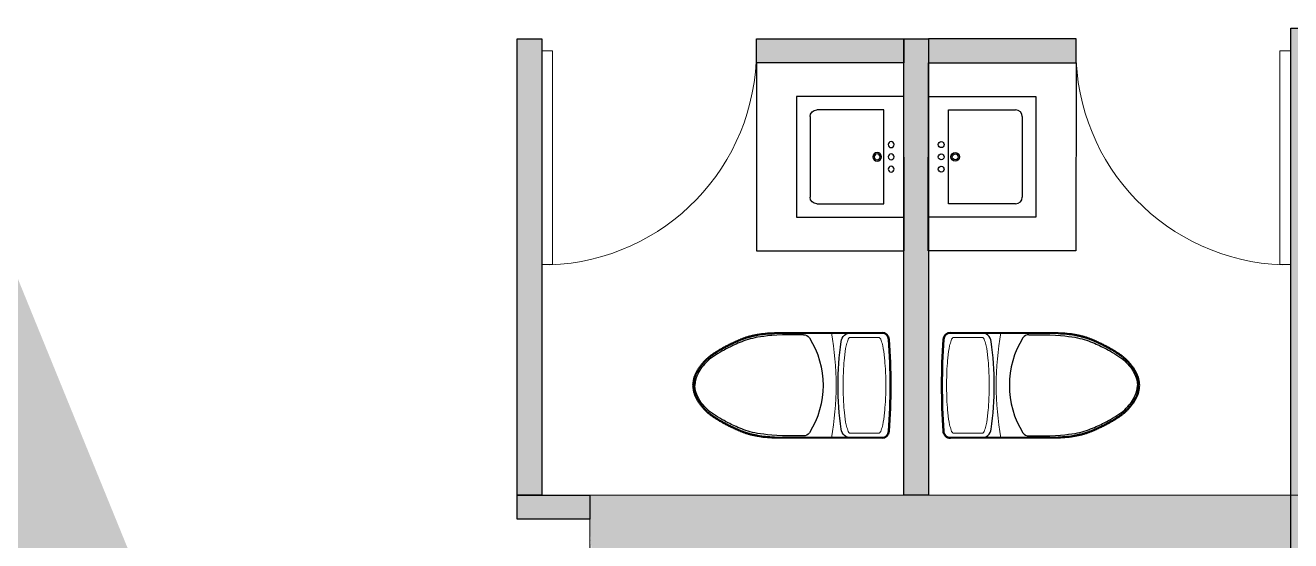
# Model space of a CAD drawing. Header units: metres. Extents: x -598 to 357, y -242 to 574.
# Drawn here: x -296.359 to -291.644, y 69.879 to 71.8 of the extents above; entities that cross this region are included whole.
import ezdxf

# ---------------------------------------------------------------- set-up
doc = ezdxf.new("R2010")
doc.units = ezdxf.units.M
doc.set_wipeout_variables(frame=1)
for name, color, linetype, lineweight in [('A-DOOR', 1, 'Continuous', 18), ('Muro Mamspoteria', 5, 'Continuous', 9), ('P-SANR-FIXT', 251, 'Continuous', 18)]:
    doc.layers.add(name, color=color, linetype=linetype, lineweight=lineweight)
for name, color, linetype in [('Muebles fijos', 251, 'Continuous'), ('xref_Nivel TIPICO$0$H-hatch mamposteria', 8, 'Continuous'), ('xref_Nivel TIPICO$0$H-hatch tablayeso', 9, 'Continuous'), ('xref_Nivel TIPICO$0$M-muro tablayeso', 4, 'Continuous'), ('xref_Nivel TIPICO$0$X-XREF', 7, 'Continuous'), ('ZXREF_GRADAS_Nx$0$GRADAS', 1, 'Continuous')]:
    doc.layers.add(name, color=color, linetype=linetype)

# ---------------------------------------------------------------- blocks, each defined once
blk = doc.blocks.new('ZXREF_GRADAS_Nx')
at = {"layer": 'ZXREF_GRADAS_Nx$0$GRADAS'}
for p, q in [((57.5823, 57.8037), (57.5823, 54.2137)), ((57.5823, 54.2137), (54.8825, 54.2137))]:
    blk.add_line(p, q, dxfattribs=at)
blk = doc.blocks.new('*U357')
at = {"layer": 'xref_Nivel TIPICO$0$H-hatch tablayeso', "transparency": 33554559}
h = blk.add_hatch(color=256, dxfattribs=at)
h.dxf.hatch_style = 1
h.paths.add_polyline_path([(0, 90.9), (0, 0), (1700.5, 0), (1700.5, 90.9)])
at = {"layer": 'xref_Nivel TIPICO$0$M-muro tablayeso'}
blk.add_lwpolyline([(1700.5, 0), (0, 0), (0, 90.9), (1700.5, 90.9), (1700.5, 0)], dxfattribs=at)
blk = doc.blocks.new('Toilet_Oval_17859 - MO- Inodoro-439146-NIVEL TIPICO 5 - 7  - AMOBLADO')
at = {"layer": 'P-SANR-FIXT', "lineweight": 50}
for p, q in [((-0.196, 0.4633), (-0.194, 0.0621)), ((0.194, 0.0621), (0.196, 0.4633))]:
    blk.add_line(p, q, dxfattribs=at)
at = {"layer": 'P-SANR-FIXT'}
for p, q in [((-0.1786, 0.3447), (-0.1786, 0.4512)), ((0.1786, 0.3447), (0.1786, 0.4512))]:
    blk.add_line(p, q, dxfattribs=at)
at = {"layer": 'P-SANR-FIXT', "lineweight": 25}
for p, q in [((-0.1887, 0.1708), (-0.1884, 0.0926)), ((0.1887, 0.1708), (0.1884, 0.0926))]:
    blk.add_line(p, q, dxfattribs=at)
at = {"layer": 'P-SANR-FIXT', "lineweight": 50}
for centre, radius, start, end in [((-0.1706, 0.4633), 0.0254, 90, 180), ((0, -1.9235), 2.4182, 90, 94.0453), ((0, -1.9235), 2.4182, 85.9547, 90), ((0.1706, 0.4633), 0.0254, 360, 90)]:
    blk.add_arc(centre, radius, start, end, dxfattribs=at)
at = {"layer": 'P-SANR-FIXT', "lineweight": 25}
for centre, radius, start, end in [((-0.1579, 0.3484), 0.0381, 180, 262.1046), ((0.1579, 0.3484), 0.0381, 277.8954, 0), ((0, 1.487), 1.1875, 262.1046, 277.8954), ((0, -0.0901), 0.3336, 58.0304, 121.9696), ((-0.1626, 0.1709), 0.0261, 122.4497, 180.2256), ((0.1626, 0.1709), 0.0261, 359.7744, 57.5503)]:
    blk.add_arc(centre, radius, start, end, dxfattribs=at)
at = {"layer": 'P-SANR-FIXT'}
blk.add_arc((0, -0.8197), 1.112, 79.8479, 100.1521, dxfattribs=at)
for points in [[(0, 0.4774), (-0.0484, 0.4774), (-0.1037, 0.4729), (-0.1428, 0.4681), (-0.1653, 0.461), (-0.1744, 0.4578), (-0.1786, 0.4531), (-0.1786, 0.4512)], [(0, 0.4774), (0.0484, 0.4774), (0.1037, 0.4729), (0.1428, 0.4681), (0.1653, 0.461), (0.1744, 0.4578), (0.1786, 0.4531), (0.1786, 0.4512)], [(0, 0.3185), (-0.0484, 0.3185), (-0.1037, 0.323), (-0.1428, 0.3278), (-0.1653, 0.3349), (-0.1744, 0.3381), (-0.1786, 0.3428), (-0.1786, 0.3447)], [(0, 0.3185), (0.0484, 0.3185), (0.1037, 0.323), (0.1428, 0.3278), (0.1653, 0.3349), (0.1744, 0.3381), (0.1786, 0.3428), (0.1786, 0.3447)]]:
    blk.add_open_spline(points, degree=3, knots=[0, 0, 0, 0, 0.1566407, 0.2861825, 0.3655305, 0.4088071, 0.4283279, 0.4283279, 0.4283279, 0.4283279], dxfattribs=at)
at = {"layer": 'P-SANR-FIXT', "lineweight": 50}
for points, knots in [([(-0.194, 0.0621), (-0.1937, 0.0503), (-0.1924, 0.028), (-0.189, 0.0038), (-0.1855, -0.0137), (-0.1826, -0.0259), (-0.1794, -0.0373), (-0.176, -0.048), (-0.1724, -0.0579), (-0.1688, -0.0672), (-0.165, -0.0758), (-0.1613, -0.084), (-0.1576, -0.0916), (-0.1529, -0.1013), (-0.1473, -0.1124), (-0.141, -0.1244), (-0.133, -0.1391), (-0.1251, -0.152), (-0.117, -0.1643), (-0.1107, -0.1733), (-0.1038, -0.1821), (-0.0962, -0.1908), (-0.0878, -0.1992), (-0.0783, -0.2075), (-0.0677, -0.2156), (-0.0585, -0.2217), (-0.0519, -0.2254), (-0.0482, -0.2275), (-0.0454, -0.2289), (-0.0426, -0.2302), (-0.0399, -0.2315), (-0.0376, -0.2325), (-0.0356, -0.2332), (-0.0335, -0.2339), (-0.0309, -0.2348), (-0.0276, -0.2357), (-0.0241, -0.2366), (-0.0201, -0.2374), (-0.0156, -0.2381), (-0.0092, -0.2391), (-0.0038, -0.2397), (0, -0.24)], [0, 0, 0, 0, 0.041667, 0.083333, 0.104167, 0.125, 0.145833, 0.166667, 0.1875, 0.208333, 0.229167, 0.25, 0.270833, 0.291667, 0.333333, 0.375, 0.416667, 0.5, 0.541667, 0.583333, 0.625, 0.666667, 0.708333, 0.75, 0.791667, 0.833333, 0.854167, 0.864583, 0.875, 0.885417, 0.895833, 0.90625, 0.911458, 0.916667, 0.927083, 0.9375, 0.947917, 0.958333, 0.96875, 0.979167, 1, 1, 1, 1]), ([(0, -0.24), (0.0038, -0.2397), (0.0092, -0.2391), (0.0156, -0.2381), (0.0201, -0.2374), (0.0241, -0.2366), (0.0276, -0.2357), (0.0309, -0.2348), (0.0341, -0.2338), (0.0371, -0.2327), (0.0399, -0.2315), (0.0426, -0.2302), (0.0454, -0.2289), (0.0482, -0.2275), (0.0519, -0.2254), (0.0585, -0.2217), (0.0677, -0.2156), (0.0783, -0.2075), (0.0878, -0.1992), (0.0962, -0.1908), (0.1038, -0.1821), (0.1107, -0.1733), (0.117, -0.1643), (0.1251, -0.152), (0.133, -0.1391), (0.141, -0.1244), (0.1473, -0.1124), (0.1529, -0.1013), (0.1576, -0.0916), (0.1613, -0.084), (0.165, -0.0758), (0.1688, -0.0672), (0.1724, -0.0579), (0.176, -0.048), (0.1794, -0.0373), (0.1826, -0.0259), (0.1855, -0.0137), (0.189, 0.0038), (0.1924, 0.028), (0.1937, 0.0503), (0.194, 0.0621)], [0, 0, 0, 0, 0.020833, 0.03125, 0.041667, 0.052083, 0.0625, 0.072917, 0.083333, 0.09375, 0.104167, 0.114583, 0.125, 0.135417, 0.145833, 0.166667, 0.208333, 0.25, 0.291667, 0.333333, 0.375, 0.416667, 0.458333, 0.5, 0.583333, 0.625, 0.666667, 0.708333, 0.729167, 0.75, 0.770833, 0.791667, 0.8125, 0.833333, 0.854167, 0.875, 0.895833, 0.916667, 0.958333, 1, 1, 1, 1])]:
    blk.add_open_spline(points, degree=3, knots=knots, dxfattribs=at)
at = {"layer": 'P-SANR-FIXT', "lineweight": 25}
for points in [[(-0.1884, 0.0926), (-0.1844, 0.0317), (-0.1781, -0.0197), (-0.1546, -0.0809), (-0.1328, -0.1236), (-0.1143, -0.1557), (-0.0938, -0.1851), (-0.066, -0.2094), (-0.0504, -0.2203), (-0.0177, -0.234), (0, -0.2337)], [(0.1884, 0.0926), (0.1844, 0.0317), (0.1781, -0.0197), (0.1546, -0.0809), (0.1328, -0.1236), (0.1143, -0.1557), (0.0938, -0.1851), (0.066, -0.2094), (0.0504, -0.2203), (0.0177, -0.234), (0, -0.2337)]]:
    blk.add_open_spline(points, degree=3, knots=[0, 0, 0, 0, 0.19509, 0.375915, 0.540569, 0.672678, 0.792703, 0.893059, 0.993012, 1.071971, 1.071971, 1.071971, 1.071971], dxfattribs=at)
blk = doc.blocks.new('L3')
blk.add_wipeout([(24.5796, 24.0767), (25.0296, 24.0767), (25.0296, 23.6767), (24.5796, 23.6767)]).dxf.layer = 'Muebles fijos'
at = {"layer": 'Muebles fijos'}
for p, q in [((24.5796, 24.0767), (25.0296, 24.0767)), ((24.5796, 23.6767), (24.5796, 24.0767)), ((24.6546, 24.0767), (24.9546, 24.0767)), ((25.0296, 24.0767), (25.0296, 23.6767)), ((24.5796, 23.7517), (24.5796, 24.0017)), ((24.6296, 23.7517), (24.6296, 24.0017)), ((24.6296, 23.7517), (24.6296, 24.0017)), ((24.6546, 24.0267), (24.9546, 24.0267)), ((24.6546, 24.0267), (24.9546, 24.0267)), ((24.9796, 24.0017), (24.9796, 23.7517)), ((24.9796, 24.0017), (24.9796, 23.7517)), ((25.0296, 24.0017), (25.0296, 23.6767)), ((24.9796, 23.7517), (24.6296, 23.7517)), ((24.9796, 23.7517), (24.8832, 23.7517)), ((25.0296, 23.6767), (24.5796, 23.6767)), ((25.0296, 23.6767), (24.5796, 23.6767))]:
    blk.add_line(p, q, dxfattribs=at)
for centre, radius in [((24.8046, 23.7766), 0.0161), ((24.8046, 23.7766), 0.0111), ((24.7588, 23.7245), 0.0111), ((24.8046, 23.7245), 0.0111), ((24.8504, 23.7245), 0.0111)]:
    blk.add_circle(centre, radius, dxfattribs=at)
for centre, start, end in [((24.6546, 24.0017), 90, 180), ((24.6546, 24.0017), 90, 180), ((24.9546, 24.0017), 0, 90), ((24.9546, 24.0017), 0, 90)]:
    blk.add_arc(centre, 0.025, start, end, dxfattribs=at)
blk = doc.blocks.new('*U356')
at = {"layer": 'xref_Nivel TIPICO$0$H-hatch tablayeso', "transparency": 33554559}
h = blk.add_hatch(color=256, dxfattribs=at)
h.dxf.hatch_style = 1
h.paths.add_polyline_path([(0, 90), (0, 0), (550, 0), (550, 90)])
at = {"layer": 'xref_Nivel TIPICO$0$M-muro tablayeso'}
blk.add_lwpolyline([(550, 0), (0, 0), (0, 90), (550, 90), (550, 0)], dxfattribs=at)
blk = doc.blocks.new('Familia Puertas - P-7-13066183-AMUEBLADAS N8 _18_34')
at = {"layer": 'A-DOOR'}
for p, q in [((-0.4492, 1), (-0.5, 1)), ((-0.5, 1), (-0.5, 0)), ((-0.4492, 0), (-0.4492, 1)), ((-0.5, 0), (-0.4492, 0))]:
    blk.add_line(p, q, dxfattribs=at)
at = {"layer": 'A-DOOR', "color": 8, "true_color": 0x808080}
blk.add_arc((-0.4972, 0.0006), 1.0022, 359.96451, 87.98542, dxfattribs=at)
blk = doc.blocks.new('*U408')
at = {"layer": 'xref_Nivel TIPICO$0$H-hatch tablayeso', "transparency": 33554559}
h = blk.add_hatch(color=256, dxfattribs=at)
h.dxf.hatch_style = 1
h.paths.add_polyline_path([(270.7, 0), (270.7, 90), (0, 90), (0, 0)])
at = {"layer": 'xref_Nivel TIPICO$0$M-muro tablayeso'}
blk.add_lwpolyline([(270.7, 0), (0, 0), (0, 90), (270.7, 90), (270.7, 0)], dxfattribs=at)

msp = doc.modelspace()

# ---------------------------------------------------------------- hatches: boundary and pattern name
at = {"layer": 'xref_Nivel TIPICO$0$H-hatch mamposteria', "transparency": 33554585}
h = msp.add_hatch(color=256, dxfattribs=at)
h.dxf.hatch_style = 1
h.paths.add_polyline_path([(-292.6153, 73.1887), (-296.3138, 73.1887), (-296.3138, 73.3287), (-292.6153, 73.3287)], flags=17)
h.paths.add_polyline_path([(-295.5759, 81.8166), (-295.5759, 81.6766), (-297.9038, 81.6766), (-297.9038, 81.8166)])
h.paths.add_polyline_path([(-292.8254, 65.698), (-292.5472, 65.6988), (-292.5438, 65.4988), (-292.8432, 65.498), (-292.8432, 65.5283), (-292.8635, 65.5283)], flags=16)
h.paths.add_polyline_path([(-291.4514, 64.7988), (-291.6514, 64.7988)], flags=16)
edge = h.paths.add_edge_path()
edge.add_line((-292.5438, 65.6988), (-292.5438, 65.4988))
edge.add_line((-291.4438, 64.7988), (-291.4438, 63.0492))
edge.add_line((-291.4438, 63.0492), (-294.4037, 63.0493))
edge.add_line((-294.4037, 63.0493), (-294.4037, 65.698))
edge.add_line((-294.4037, 65.698), (-293.9222, 65.698))
edge.add_line((-294.254, 69.9093), (-294.2549, 69.9093))
edge.add_line((-293.9041, 65.498), (-293.9041, 65.5283))
edge.add_line((-293.9041, 65.5283), (-293.8861, 65.5283))
edge.add_line((-293.8861, 65.5283), (-293.9222, 65.698))
edge.add_line((-294.2037, 65.4988), (-293.9041, 65.4988))
edge.add_line((-291.6514, 64.7988), (-291.6514, 63.2493))
edge.add_line((-291.6514, 63.2493), (-294.2037, 63.2493))
edge.add_line((-294.2037, 63.2493), (-294.2037, 65.4988))
edge.add_line((-299.4038, 78.2598), (-305.9038, 78.2598))
edge.add_line((-299.4038, 81.6098), (-299.4038, 78.2598))
edge.add_line((-299.5438, 81.6098), (-299.4038, 81.6098))
edge.add_line((-299.5438, 81.6098), (-299.5438, 78.3998))
edge.add_line((-299.5438, 78.3998), (-305.9038, 78.3998))
h.paths.add_polyline_path([(-291.6438, 71.7893), (-291.6438, 70.0493), (-294.2549, 70.0493), (-294.254, 67.5493), (-293.6569, 67.5493), (-293.6208, 67.7189), (-293.6388, 67.7189), (-293.6388, 67.7493), (-294.054, 67.7493), (-294.054, 69.8493), (-291.6514, 69.8493), (-291.6514, 67.7493), (-292.5779, 67.7493), (-292.5779, 67.7189), (-292.5981, 67.7189), (-292.56, 67.5493), (-291.5838, 67.5493), (-291.5838, 66.4988), (-291.4438, 66.4988), (-291.4438, 68.1994), (-288.5493, 68.1994), (-288.5488, 68.3994), (-291.4438, 68.3994), (-291.4438, 70.0493), (-291.4438, 71.7893)])
h.paths.add_polyline_path([(-290.3889, 73.3287), (-290.3889, 73.1887), (-288.5361, 73.1887), (-288.5361, 73.3287), (-291.4153, 73.3287), (-291.4153, 73.2637), (-291.3647, 73.2634), (-291.3644, 73.3287), (-290.4173, 73.3287)])

# ---------------------------------------------------------------- linework, layer by layer
at = {"layer": 'Muro Mamspoteria', "lineweight": 0}
for p, q in [((-294.2549, 70.0493), (-291.4438, 70.0493)), ((-294.254, 69.9093), (-294.2549, 69.9093))]:
    msp.add_line(p, q, dxfattribs=at)
at = {"layer": 'Muro Mamspoteria'}
msp.add_line((-291.6438, 70.0493), (-294.1049, 70.0493), dxfattribs=at)
msp.add_lwpolyline([(-293.6569, 67.5493), (-294.254, 67.5493), (-294.2549, 70.0493)], dxfattribs=at)

# ---------------------------------------------------------------- block references
at = {"layer": 'Muro Mamspoteria', "lineweight": 0, "yscale": 0.7960678973457521, "zscale": 0.7960678973457521, "rotation": 180}
for p, xscale in [((-294.0367, 71.7048), -0.7960678973457521), ((-292.0419, 71.7048), 0.7960678973457521)]:
    msp.add_blockref('Familia Puertas - P-7-13066183-AMUEBLADAS N8 _18_34', p, dxfattribs=dict(at, xscale=xscale))
at = {"layer": 'P-SANR-FIXT', "xscale": -1, "rotation": 270}
msp.add_blockref('Toilet_Oval_17859 - MO- Inodoro-439146-NIVEL TIPICO 5 - 7  - AMOBLADO', (-293.6299, 70.4581), dxfattribs=at)
at = {"layer": 'P-SANR-FIXT', "rotation": 89.99999999999999}
msp.add_blockref('Toilet_Oval_17859 - MO- Inodoro-439146-NIVEL TIPICO 5 - 7  - AMOBLADO', (-292.4487, 70.4581), dxfattribs=at)
at = {"layer": 'xref_Nivel TIPICO$0$M-muro tablayeso', "yscale": 0.001, "zscale": 0.001}
for name, p, xscale, rotation in [('*U357', (-294.4347, 70.0493), 0.001, 89.99999999999999), ('*U356', (-293.0847, 71.7498), 0.001, 180), ('*U356', (-292.9938, 71.7498), -0.001, 180), ('*U408', (-294.2549, 70.0493), 0.001, 180)]:
    msp.add_blockref(name, p, dxfattribs=dict(at, xscale=xscale, rotation=rotation))
at = {"layer": 'xref_Nivel TIPICO$0$X-XREF', "rotation": 180}
msp.add_blockref('ZXREF_GRADAS_Nx', (-234.0615, 126.0031), dxfattribs=at)

# ---------------------------------------------------------------- next in the draw order: block references
at = {"layer": 'Muebles fijos', "xscale": -1, "rotation": 90}
msp.add_blockref('L3', (-269.4081, 96.114), dxfattribs=at)
at = {"layer": 'Muebles fijos', "rotation": 270}
msp.add_blockref('L3', (-316.6705, 96.114), dxfattribs=at)

# ---------------------------------------------------------------- next in the draw order: linework, layer by layer
at = {"layer": 'Muebles fijos'}
for points in [[(-293.0847, 71.6598), (-293.6347, 71.6598), (-293.6339, 70.9589), (-293.0839, 70.9589), (-293.0847, 71.6598)], [(-292.9938, 71.6598), (-292.4438, 71.6598), (-292.4447, 70.9589), (-292.9947, 70.9589), (-292.9938, 71.6598)]]:
    msp.add_lwpolyline(points, dxfattribs=at)

# ---------------------------------------------------------------- next in the draw order: block references
at = {"layer": 'xref_Nivel TIPICO$0$M-muro tablayeso', "xscale": 0.001, "yscale": 0.001, "zscale": 0.001, "rotation": 89.99999999999999}
msp.add_blockref('*U357', (-292.9938, 70.0493), dxfattribs=at)

doc.saveas('drawing.dxf')
